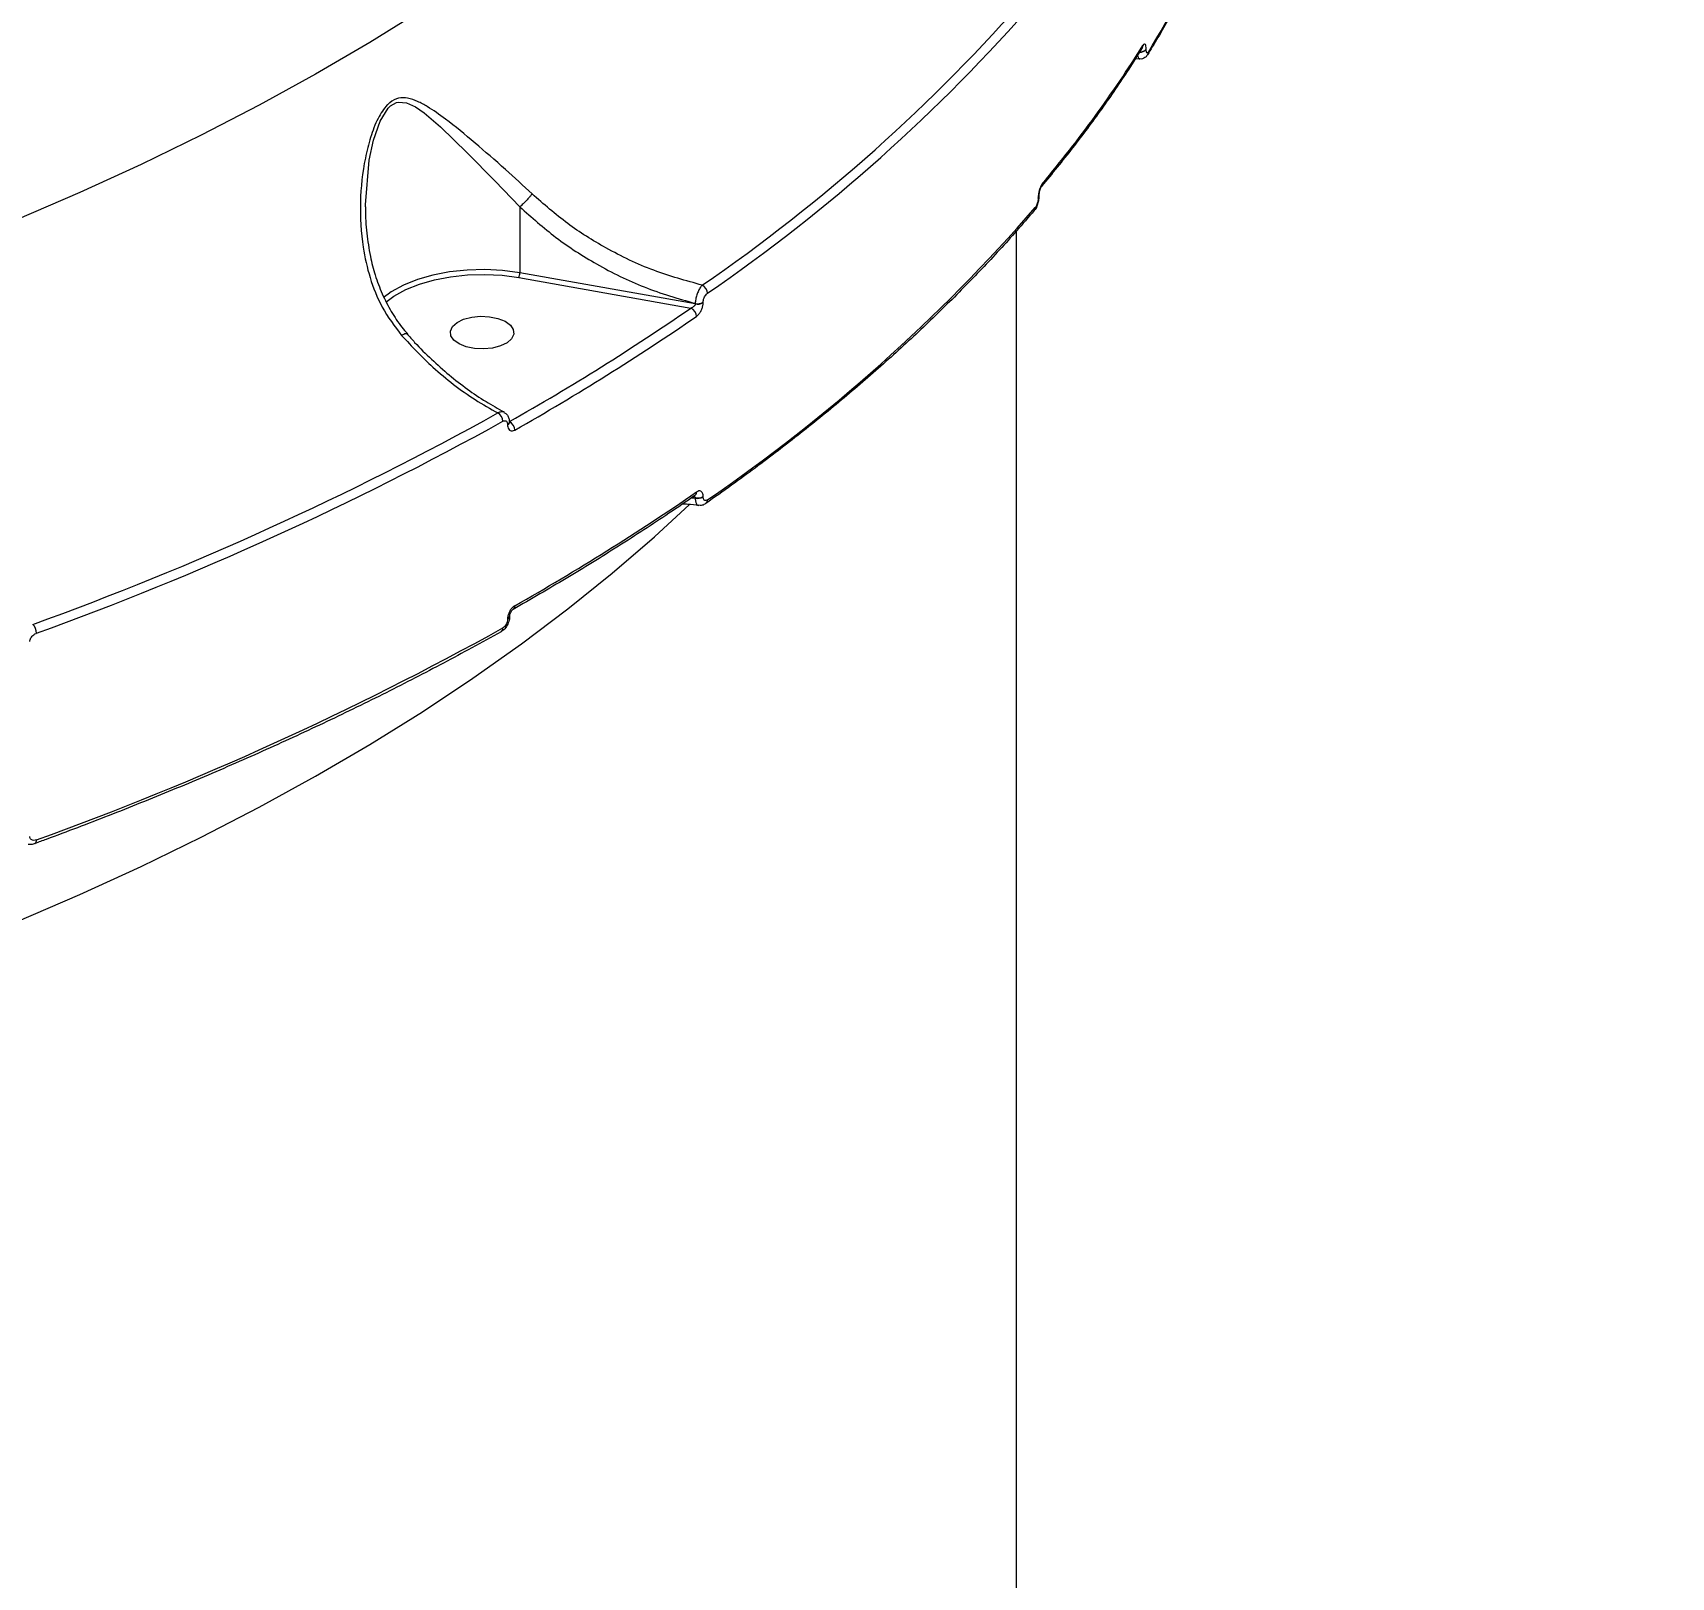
# Model space of a CAD drawing. Header units: millimetres. Extents: x -6901 to 7060, y -7557 to 6158.
# Drawn here: x 2199 to 2430.9, y -2262.1 to -2043.5 of the extents above; entities that cross this region are included whole.
import ezdxf

# ---------------------------------------------------------------- set-up
doc = ezdxf.new("R2010")
doc.units = ezdxf.units.MM
for name, color, linetype in [('DIKOM_ОБЪЕКТ', 7, 'Continuous'), ('DIKOM_РАЗМЕР_ЗОНА', 7, 'Continuous'), ('DIKOM_РАЗМЕР_ОБЪЕКТА', 7, 'Continuous')]:
    doc.layers.add(name, color=color, linetype=linetype)
doc.styles.add('style1', font='arial.ttf', dxfattribs={"width": 0.8})
doc.dimstyles.new('1-50', dxfattribs={"dimtxt": 300, "dimasz": 200, "dimexe": 100, "dimexo": 0, "dimgap": 100, "dimtad": 1, "dimtxsty": 'style1', "dimcen": 200, "dimclrd": 7, "dimclre": 7, "dimclrt": 7, "dimadec": 1, "dimazin": 2, "dimtfac": 1, "dimtmove": 0, "dimatfit": 2, "dimfxl": 0, "dimlwd": 25, "dimlwe": 18, "dimarcsym": 0})

# ---------------------------------------------------------------- blocks, each defined once
blk = doc.blocks.new('*D1')
at = {"layer": 'Defpoints', "color": 0, "transparency": 16777216}
for p in [(-4076.66, -462.32), (4983.51, -3127.59), (4983.51, -6854.07)]:
    blk.add_point(p, dxfattribs=at)
at = {"layer": 'DIKOM_РАЗМЕР_ОБЪЕКТА', "color": 7, "lineweight": 18, "transparency": 16777216}
for p, q in [((-4076.66, -462.32), (-4076.66, -6954.07)), ((4983.51, -3127.59), (4983.51, -6954.07))]:
    blk.add_line(p, q, dxfattribs=at)
at = {"layer": 'DIKOM_РАЗМЕР_ОБЪЕКТА', "color": 7, "lineweight": 25, "transparency": 16777216}
blk.add_line((-3876.66, -6854.07), (4783.51, -6854.07), dxfattribs=at)
at = {"layer": 'DIKOM_РАЗМЕР_ОБЪЕКТА', "color": 7, "transparency": 16777216}
for points in [[(-3876.66, -6820.74), (-3876.66, -6887.4), (-4076.66, -6854.07)], [(4783.51, -6820.74), (4783.51, -6887.4), (4983.51, -6854.07)]]:
    blk.add_solid(points, dxfattribs=at)
at = {"layer": 'DIKOM_РАЗМЕР_ОБЪЕКТА', "color": 7, "transparency": 16777216, "insert": (453.43, -6600.9), "char_height": 300, "attachment_point": 5, "style": 'style1'}
blk.add_mtext('9050', dxfattribs=at)
blk = doc.blocks.new('*D2')
at = {"layer": 'Defpoints', "color": 0, "transparency": 16777216}
for p in [(-1102.73, 4151.17), (-5819.23, -4492.42), (4721.24, -4492.42)]:
    blk.add_point(p, dxfattribs=at)
at = {"layer": 'DIKOM_РАЗМЕР_ОБЪЕКТА', "color": 7, "lineweight": 18, "transparency": 16777216}
for p, q in [((-1102.73, 4151.17), (-5919.23, 4151.17)), ((4721.24, -4492.42), (-5919.23, -4492.42))]:
    blk.add_line(p, q, dxfattribs=at)
at = {"layer": 'DIKOM_РАЗМЕР_ОБЪЕКТА', "color": 7, "lineweight": 25, "transparency": 16777216}
blk.add_line((-5819.23, 3951.17), (-5819.23, -4292.42), dxfattribs=at)
at = {"layer": 'DIKOM_РАЗМЕР_ОБЪЕКТА', "color": 7, "transparency": 16777216}
for points in [[(-5852.56, 3951.17), (-5785.89, 3951.17), (-5819.23, 4151.17)], [(-5852.56, -4292.42), (-5785.89, -4292.42), (-5819.23, -4492.42)]]:
    blk.add_solid(points, dxfattribs=at)
at = {"layer": 'DIKOM_РАЗМЕР_ОБЪЕКТА', "color": 7, "transparency": 16777216, "insert": (-6072.4, -170.63), "char_height": 300, "attachment_point": 5, "rotation": 90, "style": 'style1'}
blk.add_mtext('8650', dxfattribs=at)
blk = doc.blocks.new('*D3')
at = {"layer": 'Defpoints', "color": 0, "transparency": 16777216}
for p in [(-1553.27, 6158.28), (-6450.85, -6312.94), (5659.92, -6312.94)]:
    blk.add_point(p, dxfattribs=at)
at = {"layer": 'DIKOM_РАЗМЕР_ЗОНА', "color": 7, "lineweight": 18, "transparency": 16777216}
for p, q in [((-1553.27, 6158.28), (-6550.85, 6158.28)), ((5659.92, -6312.94), (-6550.85, -6312.94))]:
    blk.add_line(p, q, dxfattribs=at)
at = {"layer": 'DIKOM_РАЗМЕР_ЗОНА', "color": 7, "lineweight": 25, "transparency": 16777216}
blk.add_line((-6450.85, 5958.28), (-6450.85, -6112.94), dxfattribs=at)
at = {"layer": 'DIKOM_РАЗМЕР_ЗОНА', "color": 7, "transparency": 16777216}
for points in [[(-6484.18, 5958.28), (-6417.52, 5958.28), (-6450.85, 6158.28)], [(-6484.18, -6112.94), (-6417.52, -6112.94), (-6450.85, -6312.94)]]:
    blk.add_solid(points, dxfattribs=at)
at = {"layer": 'DIKOM_РАЗМЕР_ЗОНА', "color": 7, "transparency": 16777216, "insert": (-6704.02, -77.33), "char_height": 300, "attachment_point": 5, "rotation": 90, "style": 'style1'}
blk.add_mtext('12500', dxfattribs=at)
blk = doc.blocks.new('*D4')
at = {"layer": 'Defpoints', "color": 0, "transparency": 16777216}
for p in [(-5588.2, -1083.32), (7059.54, -2218.88), (7059.54, -7457.08)]:
    blk.add_point(p, dxfattribs=at)
at = {"layer": 'DIKOM_РАЗМЕР_ЗОНА', "color": 7, "lineweight": 18, "transparency": 16777216}
for p, q in [((-5588.2, -1083.32), (-5588.2, -7557.08)), ((7059.54, -2218.88), (7059.54, -7557.08))]:
    blk.add_line(p, q, dxfattribs=at)
at = {"layer": 'DIKOM_РАЗМЕР_ЗОНА', "color": 7, "lineweight": 25, "transparency": 16777216}
blk.add_line((-5388.2, -7457.08), (6859.54, -7457.08), dxfattribs=at)
at = {"layer": 'DIKOM_РАЗМЕР_ЗОНА', "color": 7, "transparency": 16777216}
for points in [[(-5388.2, -7423.74), (-5388.2, -7490.41), (-5588.2, -7457.08)], [(6859.54, -7423.74), (6859.54, -7490.41), (7059.54, -7457.08)]]:
    blk.add_solid(points, dxfattribs=at)
at = {"layer": 'DIKOM_РАЗМЕР_ЗОНА', "color": 7, "transparency": 16777216, "insert": (735.67, -7203.9), "char_height": 300, "attachment_point": 5, "style": 'style1'}
blk.add_mtext('12650', dxfattribs=at)

msp = doc.modelspace()

# ---------------------------------------------------------------- linework, layer by layer
at = {"layer": 'DIKOM_ОБЪЕКТ', "color": 7, "linetype": 'Continuous', "lineweight": 15}
for p, q in [((2355.66, -2047.255), (2355.032, -2047.189)), ((2356.014, -2045.65), (2356.016, -2045.648)), ((2356.577, -2045.87), (2356.577, -2045.823)), ((2267.952, -2068.128), (2267.952, -2077.461)), ((2341.292, -2066.825), (2341.292, -2066.894)), ((2341.375, -2066.62), (2341.375, -2066.688)), ((2338.182, -2071.59), (2338.182, -2333.7)), ((2267.789, -2078.133), (2292.142, -2082.461)), ((2292.753, -2081.869), (2267.952, -2077.461)), ((2249.294, -2080.473), (2248.627, -2080.979)), ((2292.753, -2081.8), (2292.753, -2081.869)), ((2293.884, -2081.688), (2293.884, -2081.62)), ((2266.211, -2098.96), (2266.211, -2099.007)), ((2266.472, -2098.612), (2266.472, -2098.659)), ((2292.753, -2109.366), (2292.198, -2109.347)), ((2292.37, -2109.23), (2292.753, -2109.298)), ((2292.753, -2109.298), (2292.753, -2109.366)), ((2293.884, -2109.186), (2293.884, -2109.117)), ((2266.472, -2126.089), (2266.472, -2126.136)), ((2266.211, -2126.436), (2266.211, -2126.483))]:
    msp.add_line(p, q, dxfattribs=at)
at = {"layer": 'DIKOM_ОБЪЕКТ', "color": 7, "linetype": 'Continuous', "lineweight": 15, "flags": 128}
for points in [[(2254.146, -2040.233), (2246.717, -2044.856), (2239.018, -2049.36), (2231.056, -2053.741), (2222.838, -2057.995), (2214.372, -2062.118), (2205.665, -2066.106), (2196.727, -2069.956)], [(2246.114, -2068.14), (2246.092, -2067.846), (2246.63, -2061.542), (2247.235, -2058.683), (2248.179, -2055.983), (2249.324, -2054.146), (2249.628, -2053.855), (2250.485, -2053.377), (2250.749, -2053.316), (2251.882, -2053.408), (2253.161, -2053.986), (2254.391, -2054.84), (2256.711, -2056.824), (2260.484, -2060.464), (2264.47, -2064.512), (2267.952, -2068.125), (2267.953, -2068.126), (2267.953, -2068.126)], [(2267.952, -2077.461), (2265.51, -2077.134), (2263, -2077.004), (2260.48, -2077.071), (2258.01, -2077.336), (2255.647, -2077.792), (2253.447, -2078.428), (2251.461, -2079.23), (2249.735, -2080.178), (2249.294, -2080.473)], [(2248.97, -2081.611), (2250.125, -2080.767), (2251.798, -2079.848), (2253.724, -2079.071), (2255.858, -2078.454), (2258.149, -2078.012), (2260.544, -2077.755), (2262.987, -2077.69), (2265.421, -2077.816), (2267.789, -2078.133)], [(2264.85, -2083.921), (2265.856, -2084.328), (2266.599, -2084.866), (2267.018, -2085.489), (2267.079, -2086.148), (2266.777, -2086.789), (2266.137, -2087.36), (2265.21, -2087.816), (2264.071, -2088.118), (2262.814, -2088.243), (2261.539, -2088.18), (2260.35, -2087.935), (2259.343, -2087.527), (2258.6, -2086.99), (2258.181, -2086.366), (2258.12, -2085.707), (2258.422, -2085.066), (2259.062, -2084.495), (2259.989, -2084.04), (2261.128, -2083.738), (2262.385, -2083.613), (2263.661, -2083.675), (2264.85, -2083.921)], [(2196.727, -2169.302), (2205.665, -2165.452), (2214.372, -2161.464), (2222.838, -2157.341), (2231.056, -2153.087), (2239.018, -2148.706), (2246.717, -2144.202), (2254.146, -2139.579), (2261.298, -2134.841), (2268.166, -2129.993), (2274.743, -2125.04), (2281.025, -2119.986), (2287.004, -2114.835), (2291.963, -2110.271)]]:
    msp.add_lwpolyline(points, dxfattribs=at)
at = {"layer": 'DIKOM_ОБЪЕКТ', "color": 7, "linetype": 'Continuous', "lineweight": 15}
for centre, radius, start, end in [((2234.516, -1971.271), 143.502, 328.50599, 336.019), ((2155.289, -1877.419), 244.73, 304.45503, 319.01551), ((2155.731, -1878.112), 245.268, 304.45493, 319.0156), ((2209.378, -1953.438), 173.111, 319.964, 327.95982), ((2355.748, -2045.109), 1.125, 264.80594, 317.43479), ((2355.756, -2045.072), 1.113, 265.87589, 317.54385), ((2355.426, -2045.282), 0.694, 328.36576, 0.56227), ((2356.183, -2046.244), 0.696, 328.74228, 0.51644), ((2341.254, -2064.809), 0.665, 319.82808, 1.31519), ((2341.062, -2066.613), 0.314, 317.32882, 359.50108), ((2341.06, -2066.68), 0.316, 317.40172, 357.93065), ((2155.731, -1907.359), 245.268, 304.45493, 319.0156), ((2340.216, -2068.234), 0.666, 320.14279, 1.28814), ((2266.55, -2077.476), 1.403, 332.08884, 0.62924), ((2293.165, -2080.412), 1.33, 2.50461, 64.03887), ((2293.081, -2080.221), 1.613, 258.2914, 299.86512), ((2293.08, -2080.289), 1.613, 258.29689, 299.86551), ((2097.74, -1800.31), 342.638, 299.50375, 304.56684), ((2098.074, -1800.796), 343.463, 299.50381, 304.56679), ((2291.619, -2083.679), 1.326, 2.31589, 66.76484), ((2044.816, -1700.537), 453.693, 289.86957, 299.01126), ((2264.096, -2098.525), 1.436, 1.8129, 58.38323), ((2045.009, -1700.83), 454.704, 289.86969, 299.01122), ((2266.046, -2098.562), 0.43, 292.51563, 352.54125), ((2266.049, -2098.613), 0.425, 292.31333, 354.37678), ((2265.811, -2099.759), 1.413, 1.61682, 61.60737), ((2098.065, -1825.639), 343.48, 299.50394, 304.56667), ((2292.34, -2108.52), 0.605, 307.76335, 3.49627), ((2293.08, -2107.719), 1.613, 258.29689, 299.86551), ((2293.08, -2107.787), 1.612, 258.29129, 299.87112), ((2293.893, -2109.638), 0.601, 307.79535, 3.66682), ((2266.049, -2126.042), 0.426, 292.32066, 354.23281), ((2266.655, -2124.63), 0.57, 304.2797, 5.25617), ((2197.802, -2128.483), 1.752, 0.60696, 46.09702), ((2045.009, -1730.077), 454.704, 289.86968, 299.01123), ((2264.962, -2127.778), 0.572, 304.32408, 5.14122), ((2266.048, -2126.088), 0.427, 292.38526, 353.65527), ((2199.033, -2157.787), 0.527, 302.84288, 8.32645)]:
    msp.add_arc(centre, radius, start, end, dxfattribs=at)
for points, knots in [([(2365.543, -2029.882), (2364.875, -2031.372), (2363.34, -2034.795), (2360.626, -2040.004), (2358.31, -2044.079), (2357, -2046.239), (2356.779, -2046.604)], [0, 0, 0, 0, 0.2646322, 0.6081172, 0.9337315, 1, 1, 1, 1]), ([(2356.017, -2045.646), (2355.388, -2046.641), (2353.567, -2049.522), (2350.321, -2054.25), (2346.221, -2059.79), (2343.247, -2063.425), (2341.767, -2065.232)], [0, 0, 0, 0, 0.1499037, 0.4342796, 0.7187051, 1, 1, 1, 1]), ([(2355.355, -2046.684), (2355.376, -2046.786), (2355.429, -2047.033), (2355.544, -2047.201), (2355.639, -2047.185), (2355.667, -2047.18)], [0, 0, 0, 0, 0.3304981, 0.8042695, 1, 1, 1, 1]), ([(2356.77, -2046.6), (2356.744, -2046.646), (2356.658, -2046.803), (2356.425, -2047.027), (2356.063, -2047.19), (2355.784, -2047.247), (2355.654, -2047.205), (2355.649, -2047.203)], [0, 0, 0, 0, 0.1282266, 0.4351616, 0.7086427, 0.98934, 1, 1, 1, 1]), ([(2356.577, -2045.823), (2356.575, -2045.732), (2356.569, -2045.502), (2356.515, -2045.229), (2356.412, -2045.069), (2356.275, -2045.069), (2356.172, -2045.206), (2356.12, -2045.275)], [0, 0, 0, 0, 0.1407597, 0.3552564, 0.5699958, 0.7848851, 1, 1, 1, 1]), ([(2356.879, -2046.237), (2356.845, -2046.283), (2356.778, -2046.375), (2356.687, -2046.375), (2356.619, -2046.269), (2356.582, -2046.086), (2356.578, -2045.931), (2356.577, -2045.87)], [0, 0, 0, 0, 0.2143185, 0.4284899, 0.6429449, 0.8576985, 1, 1, 1, 1]), ([(2269.671, -2066.307), (2268.406, -2065.138), (2265.651, -2062.593), (2261.518, -2059.008), (2257.893, -2056.024), (2255.249, -2054.143), (2253.48, -2053.174), (2252.134, -2052.702), (2250.784, -2052.665), (2249.798, -2053.145), (2248.78, -2054.077), (2247.747, -2055.683), (2246.759, -2058.303), (2245.778, -2062.257), (2245.213, -2067.502), (2245.525, -2073.222), (2246.662, -2078.204), (2248.337, -2082.519), (2250.232, -2085.034), (2251.218, -2086.342)], [0, 0, 0, 0, 0.0790196, 0.1721798, 0.2680582, 0.3287299, 0.3610586, 0.3939002, 0.422332, 0.4513193, 0.4599433, 0.4989919, 0.5446051, 0.5914355, 0.6876203, 0.78658, 0.854676, 0.9244452, 1, 1, 1, 1]), ([(2341.919, -2064.794), (2341.863, -2064.869), (2341.739, -2065.037), (2341.562, -2065.422), (2341.413, -2065.89), (2341.312, -2066.383), (2341.299, -2066.678), (2341.292, -2066.825)], [0, 0, 0, 0, 0.1742249, 0.3896166, 0.5958307, 0.797887, 1, 1, 1, 1]), ([(2341.763, -2065.238), (2341.761, -2065.24), (2341.757, -2065.245), (2341.704, -2065.323), (2341.626, -2065.477), (2341.529, -2065.727), (2341.443, -2066.035), (2341.391, -2066.333), (2341.374, -2066.535), (2341.376, -2066.604), (2341.377, -2066.616)], [0, 0, 0, 0, 0.0605551, 0.1706617, 0.3103413, 0.4724797, 0.6569335, 0.8238288, 0.9682432, 1, 1, 1, 1]), ([(2246.109, -2068.141), (2246.105, -2068.227), (2246.058, -2069.472), (2246.249, -2071.822), (2246.705, -2074.96), (2247.441, -2077.84), (2248.416, -2080.461), (2249.696, -2082.93), (2250.897, -2084.802), (2251.765, -2085.758), (2252.026, -2086.045)], [0, 0, 0, 0, 0.0132581, 0.1921346, 0.3634957, 0.5046409, 0.6540386, 0.7998357, 0.9397672, 1, 1, 1, 1]), ([(2267.953, -2068.126), (2267.953, -2068.126), (2267.952, -2068.127), (2267.952, -2068.128), (2267.952, -2068.128), (2267.952, -2068.128)], [0, 0, 0, 0, 0.3827756, 0.8644629, 1, 1, 1, 1]), ([(2267.952, -2068.128), (2269.617, -2069.615), (2272.985, -2072.623), (2278.934, -2076.439), (2285.552, -2079.713), (2290.331, -2081.098), (2292.753, -2081.8)], [0, 0, 0, 0, 0.2328884, 0.4712975, 0.7319729, 1, 1, 1, 1]), ([(2269.671, -2066.307), (2269.634, -2066.354), (2269.527, -2066.493), (2269.27, -2066.801), (2268.874, -2067.239), (2268.391, -2067.73), (2268.099, -2067.994), (2267.953, -2068.126)], [0, 0, 0, 0, 0.0873051, 0.2536092, 0.5024282, 0.7512232, 1, 1, 1, 1]), ([(2293.747, -2079.216), (2291.446, -2078.582), (2286.778, -2077.296), (2280.379, -2074.228), (2274.56, -2070.586), (2271.313, -2067.744), (2269.671, -2066.307)], [0, 0, 0, 0, 0.2625644, 0.5326645, 0.7636479, 1, 1, 1, 1]), ([(2341.37, -2066.691), (2341.371, -2066.728), (2341.381, -2066.96), (2341.304, -2067.439), (2341.094, -2068.073), (2340.911, -2068.485), (2340.735, -2068.641), (2340.718, -2068.655)], [0, 0, 0, 0, 0.0550766, 0.341553, 0.6395251, 0.9669946, 1, 1, 1, 1]), ([(2341.292, -2066.894), (2341.288, -2066.991), (2341.28, -2067.185), (2341.213, -2067.509), (2341.115, -2067.813), (2340.999, -2068.062), (2340.918, -2068.17), (2340.881, -2068.219)], [0, 0, 0, 0, 0.2039673, 0.4079917, 0.61354, 0.8264956, 1, 1, 1, 1]), ([(2340.727, -2068.66), (2339.905, -2069.615), (2337.522, -2072.384), (2333.358, -2076.913), (2328.145, -2082.222), (2322.648, -2087.453), (2316.875, -2092.605), (2310.832, -2097.673), (2304.519, -2102.651), (2298.966, -2106.789), (2295.481, -2109.252), (2294.261, -2110.114)], [0, 0, 0, 0, 0.0652898, 0.1892526, 0.3132281, 0.4372179, 0.5612168, 0.6852223, 0.8092361, 0.9332524, 1, 1, 1, 1]), ([(2293.747, -2079.216), (2293.665, -2079.309), (2293.48, -2079.518), (2293.21, -2080), (2292.974, -2080.594), (2292.805, -2081.226), (2292.77, -2081.609), (2292.753, -2081.8)], [0, 0, 0, 0, 0.1700497, 0.3808341, 0.5867052, 0.7931307, 1, 1, 1, 1]), ([(2292.753, -2081.869), (2292.749, -2081.909), (2292.744, -2081.957), (2292.705, -2082.057), (2292.632, -2082.171), (2292.485, -2082.304), (2292.315, -2082.405), (2292.196, -2082.443), (2292.142, -2082.461)], [0, 0, 0, 0, 0.1444822, 0.1754221, 0.3625216, 0.5709943, 0.8046046, 1, 1, 1, 1]), ([(2292.944, -2083.626), (2293.027, -2083.559), (2293.214, -2083.41), (2293.481, -2083.051), (2293.704, -2082.605), (2293.854, -2082.127), (2293.874, -2081.834), (2293.884, -2081.688)], [0, 0, 0, 0, 0.1741883, 0.3895729, 0.5957966, 0.797869, 1, 1, 1, 1]), ([(2293.884, -2081.62), (2293.89, -2081.523), (2293.902, -2081.33), (2294.001, -2081.016), (2294.147, -2080.726), (2294.319, -2080.494), (2294.439, -2080.397), (2294.493, -2080.354)], [0, 0, 0, 0, 0.204007, 0.4080134, 0.6135161, 0.8265213, 1, 1, 1, 1]), ([(2251.937, -2086.128), (2251.904, -2086.105), (2251.83, -2086.056), (2251.573, -2086.148), (2251.347, -2086.265), (2251.244, -2086.326), (2251.218, -2086.342)], [0, 0, 0, 0, 0.3250438, 0.7217298, 0.9289535, 1, 1, 1, 1]), ([(2251.218, -2086.342), (2252.665, -2087.88), (2255.021, -2090.384), (2258.563, -2093.301), (2261.646, -2095.512), (2263.768, -2096.698), (2264.849, -2097.302)], [0, 0, 0, 0, 0.3422182, 0.5572642, 0.774604, 1, 1, 1, 1]), ([(2251.975, -2086.088), (2252.332, -2086.498), (2253.444, -2087.775), (2255.436, -2089.733), (2257.928, -2091.953), (2260.511, -2093.953), (2263.111, -2095.722), (2264.853, -2096.686), (2265.705, -2097.157)], [0, 0, 0, 0, 0.086316, 0.2685907, 0.452311, 0.6371308, 0.8225997, 1, 1, 1, 1]), ([(2265.677, -2097.199), (2265.674, -2097.196), (2265.576, -2097.107), (2265.288, -2097.11), (2264.995, -2097.238), (2264.849, -2097.302)], [0, 0, 0, 0, 0.0191935, 0.5094176, 1, 1, 1, 1]), ([(2265.69, -2097.23), (2265.805, -2097.291), (2266.068, -2097.431), (2266.323, -2097.833), (2266.468, -2098.243), (2266.455, -2098.517), (2266.451, -2098.617)], [0, 0, 0, 0, 0.2287357, 0.5240098, 0.8249995, 1, 1, 1, 1]), ([(2265.531, -2098.48), (2265.608, -2098.447), (2265.76, -2098.38), (2265.963, -2098.414), (2266.117, -2098.545), (2266.199, -2098.742), (2266.207, -2098.897), (2266.211, -2098.96)], [0, 0, 0, 0, 0.2143312, 0.4283898, 0.6428931, 0.8577434, 1, 1, 1, 1]), ([(2266.211, -2099.007), (2266.215, -2099.099), (2266.228, -2099.33), (2266.349, -2099.623), (2266.579, -2099.82), (2266.882, -2099.87), (2267.11, -2099.77), (2267.223, -2099.72)], [0, 0, 0, 0, 0.1407688, 0.3552984, 0.5700432, 0.7849508, 1, 1, 1, 1]), ([(2266.474, -2098.656), (2266.474, -2098.68), (2266.476, -2098.736), (2266.478, -2098.736), (2266.479, -2098.736)], [0, 0, 0, 0, 0.4404241, 1, 1, 1, 1]), ([(2292.71, -2108.999), (2291.493, -2109.832), (2287.965, -2112.249), (2281.929, -2116.171), (2274.583, -2120.715), (2269.499, -2123.647), (2266.976, -2125.101)], [0, 0, 0, 0, 0.1499016, 0.4347225, 0.7195449, 1, 1, 1, 1]), ([(2292.674, -2109.108), (2292.675, -2109.108), (2292.7, -2109.125), (2292.726, -2109.171), (2292.749, -2109.237), (2292.752, -2109.273), (2292.753, -2109.298)], [0, 0, 0, 0, 0.0012087, 0.5120717, 0.6720961, 1, 1, 1, 1]), ([(2292.709, -2108.998), (2292.716, -2108.993), (2292.722, -2108.989), (2292.71, -2108.999), (2292.71, -2108.999)], [0, 0, 0, 0, 0.9759497, 1, 1, 1, 1]), ([(2292.753, -2109.366), (2292.76, -2109.464), (2292.781, -2109.747), (2292.897, -2110.115), (2293.078, -2110.363), (2293.229, -2110.361), (2293.282, -2110.36)], [0, 0, 0, 0, 0.1700032, 0.4896834, 0.8232857, 1, 1, 1, 1]), ([(2293.884, -2109.117), (2293.881, -2109.045), (2293.872, -2108.83), (2293.775, -2108.54), (2293.564, -2108.339), (2293.273, -2108.301), (2293.053, -2108.423), (2292.944, -2108.484)], [0, 0, 0, 0, 0.1082829, 0.3204091, 0.5430586, 0.7715838, 1, 1, 1, 1]), ([(2294.493, -2109.6), (2294.422, -2109.64), (2294.279, -2109.72), (2294.09, -2109.696), (2293.954, -2109.564), (2293.891, -2109.375), (2293.885, -2109.234), (2293.884, -2109.186)], [0, 0, 0, 0, 0.228848, 0.4578983, 0.6785601, 0.8883616, 1, 1, 1, 1]), ([(2293.275, -2110.419), (2292.758, -2110.346), (2291.971, -2110.235), (2291.197, -2110.216), (2290.932, -2110.209)], [0, 0, 0, 0, 0.6569483, 1, 1, 1, 1]), ([(2294.254, -2110.101), (2294.207, -2110.139), (2294.022, -2110.284), (2293.68, -2110.407), (2293.39, -2110.381), (2293.277, -2110.37)], [0, 0, 0, 0, 0.1750944, 0.6785571, 1, 1, 1, 1]), ([(2267.223, -2124.577), (2267.11, -2124.656), (2266.882, -2124.814), (2266.579, -2125.207), (2266.349, -2125.663), (2266.228, -2126.093), (2266.215, -2126.339), (2266.211, -2126.436)], [0, 0, 0, 0, 0.2150661, 0.4299892, 0.6447458, 0.8592227, 1, 1, 1, 1]), ([(2266.973, -2125.103), (2266.973, -2125.103), (2266.97, -2125.105), (2266.912, -2125.143), (2266.823, -2125.231), (2266.707, -2125.379), (2266.597, -2125.576), (2266.518, -2125.785), (2266.476, -2125.972), (2266.475, -2126.05), (2266.474, -2126.086)], [0, 0, 0, 0, 0.0187032, 0.1419876, 0.2654023, 0.4098978, 0.5679923, 0.7306832, 0.8740677, 1, 1, 1, 1]), ([(2265.284, -2128.25), (2263.909, -2129.015), (2259.921, -2131.232), (2253.144, -2134.816), (2244.886, -2138.962), (2236.407, -2142.988), (2227.718, -2146.892), (2218.826, -2150.672), (2209.894, -2154.259), (2203.348, -2156.75), (2199.852, -2158.034), (2199.319, -2158.23)], [0, 0, 0, 0, 0.0688514, 0.1996777, 0.3305051, 0.4613285, 0.592149, 0.7229666, 0.8537798, 0.9777048, 1, 1, 1, 1]), ([(2266.472, -2126.134), (2266.472, -2126.135), (2266.504, -2126.353), (2266.383, -2126.839), (2266.077, -2127.53), (2265.673, -2128.029), (2265.36, -2128.184), (2265.274, -2128.227)], [0, 0, 0, 0, 0.0005908, 0.2705794, 0.5683501, 0.8807799, 1, 1, 1, 1]), ([(2266.211, -2126.483), (2266.207, -2126.549), (2266.199, -2126.714), (2266.117, -2127.003), (2265.963, -2127.307), (2265.76, -2127.569), (2265.608, -2127.674), (2265.531, -2127.726)], [0, 0, 0, 0, 0.1422514, 0.3570485, 0.5715036, 0.7856807, 1, 1, 1, 1]), ([(2198.588, -2129.637), (2198.596, -2129.553), (2198.612, -2129.386), (2198.735, -2129.125), (2198.92, -2128.877), (2199.18, -2128.648), (2199.404, -2128.522), (2199.535, -2128.472), (2199.554, -2128.465)], [0, 0, 0, 0, 0.1672827, 0.3344479, 0.5091273, 0.7130838, 0.9577868, 1, 1, 1, 1]), ([(2199.316, -2158.216), (2199.243, -2158.245), (2198.95, -2158.362), (2198.617, -2158.421), (2198.386, -2158.353), (2198.381, -2158.351)], [0, 0, 0, 0, 0.2460689, 0.9813034, 1, 1, 1, 1]), ([(2199.554, -2157.711), (2199.415, -2157.748), (2199.169, -2157.814), (2198.873, -2157.746), (2198.68, -2157.596), (2198.597, -2157.412), (2198.59, -2157.283), (2198.588, -2157.244)], [0, 0, 0, 0, 0.3025846, 0.5347118, 0.7255099, 0.9171267, 1, 1, 1, 1])]:
    msp.add_open_spline(points, degree=3, knots=knots, dxfattribs=at)

# ---------------------------------------------------------------- dimensions: what is measured, and where the dimension line sits
at = {"layer": 'DIKOM_РАЗМЕР_ЗОНА'}
dim = msp.add_linear_dim(base=(-6450.85, -6312.937), p1=(-1553.272, 6158.285), p2=(5659.925, -6312.937), angle=90, text='12500', dimstyle='1-50', dxfattribs=at)
dim.commit()
dim.dimension.update_dxf_attribs({"geometry": '*D3', "text_midpoint": (-6450.85, -77.326), "dimtype": 160})
dim = msp.add_linear_dim(base=(7059.538, -7457.077), p1=(-5588.199, -1083.325), p2=(7059.538, -2218.883), text='12650', dimstyle='1-50', dxfattribs=at)
dim.commit()
dim.dimension.update_dxf_attribs({"geometry": '*D4', "text_midpoint": (735.669, -7457.077), "dimtype": 160})
at = {"layer": 'DIKOM_РАЗМЕР_ОБЪЕКТА'}
dim = msp.add_linear_dim(base=(-5819.225, -4492.425), p1=(-1102.732, 4151.169), p2=(4721.24, -4492.425), angle=90, text='8650', dimstyle='1-50', dxfattribs=at)
dim.commit()
dim.dimension.update_dxf_attribs({"geometry": '*D2', "text_midpoint": (-5819.225, -170.628), "dimtype": 160})
dim = msp.add_linear_dim(base=(4983.514, -6854.07), p1=(-4076.663, -462.325), p2=(4983.514, -3127.595), text='9050', dimstyle='1-50', dxfattribs=at)
dim.commit()
dim.dimension.update_dxf_attribs({"geometry": '*D1', "text_midpoint": (453.425, -6854.07), "dimtype": 160})

doc.saveas('drawing.dxf')
